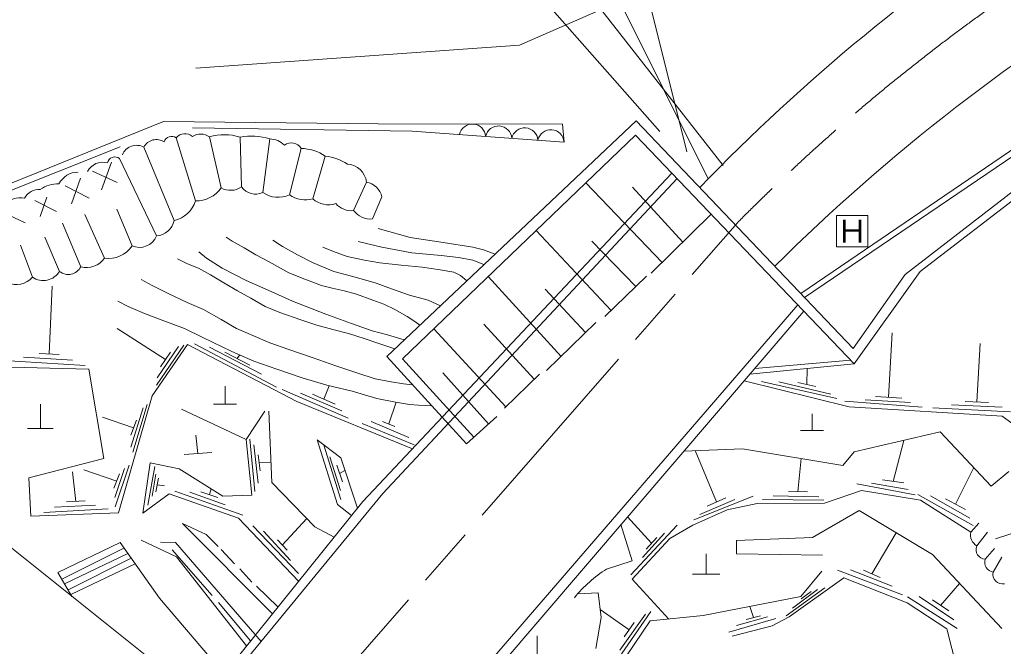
# Model space of a CAD drawing. Units: millimetres at full size, sheet at 1:1000; details may follow other scales. Extents: x 40000 to 680000, y 20000 to 380000.
# Drawn here: x 93151 to 150108, y 247722 to 284020 of the extents above; entities that cross this region are included whole.
import ezdxf
from ezdxf.enums import TextEntityAlignment as Align

# ---------------------------------------------------------------- set-up
doc = ezdxf.new("R2010")
doc.units = ezdxf.units.MM
doc.header["$LTSCALE"] = 1000
doc.linetypes.add('CHAIN', pattern=[18.5, 12, -1.5, 3.5, -1.5])
for name, color, linetype, lineweight in [('M-BMK', 2, 'CHAIN', 13), ('M-STR-HTXT', 7, 'Continuous', 13), ('M-WORK', 1, 'Continuous', 13)]:
    doc.layers.add(name, color=color, linetype=linetype, lineweight=lineweight)
doc.styles.add('ＭＳ ゴシック', font='')
doc.styles.get('ＭＳ ゴシック').set_extended_font_data('MS Gothic')

msp = doc.modelspace()

# ---------------------------------------------------------------- linework, layer by layer
at = {"layer": 'M-BMK'}
msp.add_line((107770, 241375), (134712, 272256), dxfattribs=at)
msp.add_arc((214875, 192869), 112821, 86.8648, 135.27853, dxfattribs=at)
at = {"layer": 'M-STR-HTXT'}
for p, q in [((100372, 311378), (130222, 277544)), ((123564, 293794), (133022, 274795))]:
    msp.add_line(p, q, dxfattribs=at)
at = {"layer": 'M-WORK'}
for p, q in [((120793, 320408), (131786, 276373)), ((122091, 282550), (172412, 304517)), ((121325, 291627), (133893, 275573)), ((138374, 268163), (161624, 283977)), ((138599, 267927), (161746, 283651)), ((103343, 281218), (122091, 282550)), ((144415, 269255), (162254, 283036)), ((162505, 282675), (145301, 269438)), ((83980, 271040), (101470, 278130)), ((101470, 278130), (113915, 277985)), ((124584, 277970), (113915, 277985)), ((114413, 264519), (128844, 278162)), ((124672, 276930), (124584, 277970)), ((128844, 278162), (141408, 264978)), ((103154, 277760), (115875, 277569)), ((115875, 277569), (124672, 276930)), ((103333, 273523), (102211, 277178)), ((104812, 274272), (104146, 277230)), ((105996, 274330), (105910, 277221)), ((107229, 274014), (107629, 277114)), ((128813, 277338), (115326, 264380)), ((141481, 264084), (128813, 277338)), ((84231, 270793), (98970, 276646)), ((102103, 272380), (100344, 276634)), ((108777, 273872), (109447, 276561)), ((98464, 275764), (97897, 274165)), ((101080, 271491), (98940, 275973)), ((110125, 273638), (110846, 276119)), ((98797, 274590), (97368, 275239)), ((113018, 256110), (130919, 275134)), ((96682, 274832), (96152, 273348)), ((112489, 272962), (113230, 274614)), ((114172, 256569), (131227, 274812)), ((125937, 274575), (130358, 269962)), ((97167, 273681), (95782, 274403)), ((128638, 274308), (131546, 271131)), ((94032, 273539), (95285, 272905)), ((94716, 273730), (94333, 272624)), ((113581, 272478), (114126, 273753)), ((92197, 272848), (93469, 272253)), ((99656, 270919), (98781, 273050)), ((98063, 270203), (96930, 272743)), ((129726, 269341), (133195, 272753)), ((96685, 269701), (95637, 272227)), ((123050, 271801), (127404, 267182)), ((95461, 269441), (94609, 271424)), ((126280, 271184), (128825, 268561)), ((93890, 269097), (93197, 270950)), ((145301, 269438), (141481, 264084)), ((120275, 269134), (124498, 264517)), ((127035, 266824), (129451, 269168)), ((141408, 264978), (144415, 269255)), ((94862, 264657), (95027, 268586)), ((123570, 268408), (125905, 265895)), ((112437, 237665), (138217, 267499)), ((112958, 237251), (138556, 267144)), ((101593, 264334), (98804, 266134)), ((117127, 266110), (121301, 261586)), ((120022, 266374), (122949, 263191)), ((123665, 263702), (126507, 266484)), ((107770, 241375), (77155, 265769)), ((143467, 262150), (143665, 265882)), ((102868, 265203), (100822, 262223)), ((101069, 262848), (102654, 265167)), ((101114, 263278), (102350, 265095)), ((109194, 261912), (102868, 265203)), ((103282, 265252), (108018, 262727)), ((104141, 265046), (107150, 263479)), ((148575, 261875), (148766, 265253)), ((96935, 263994), (91867, 264298)), ((93372, 264477), (96201, 264298)), ((94285, 264683), (95440, 264630)), ((101302, 263905), (101884, 264764)), ((105028, 264769), (106469, 264017)), ((105748, 264393), (105891, 264598)), ((119016, 259457), (114413, 264519)), ((115326, 264380), (119448, 259830)), ((135713, 263824), (141286, 264288)), ((97148, 263772), (91373, 263924)), ((98024, 258611), (97148, 263772)), ((135426, 263488), (141481, 264084)), ((138728, 262891), (138753, 263815)), ((117654, 263560), (120301, 260610)), ((121221, 261508), (123253, 263487)), ((105041, 261740), (105041, 262797)), ((108353, 262601), (112177, 260945)), ((110761, 262035), (111076, 262817)), ((135094, 263101), (141186, 261596)), ((136109, 263055), (140477, 262076)), ((137113, 263035), (140112, 262319)), ((138207, 263003), (139249, 262780)), ((100822, 262223), (98867, 255447)), ((109421, 262390), (111800, 261360)), ((110111, 262320), (111410, 261751)), ((142117, 262009), (144739, 261849)), ((142705, 262201), (144228, 262099)), ((94351, 260340), (94351, 261747)), ((99588, 259257), (100295, 261541)), ((100537, 261738), (99705, 258971)), ((102528, 261459), (106268, 259702)), ((104374, 261740), (105708, 261740)), ((115892, 259165), (109194, 261912)), ((114522, 260605), (114948, 261862)), ((140934, 261920), (145404, 261581)), ((141186, 261596), (150038, 261052)), ((146030, 261527), (150520, 261303)), ((147100, 261703), (150046, 261566)), ((147904, 261909), (149247, 261840)), ((99745, 260386), (97950, 261003)), ((106268, 259702), (107343, 261352)), ((107572, 261340), (107744, 257205)), ((119016, 259457), (120773, 261034)), ((139032, 260217), (139032, 261190)), ((150038, 261052), (152853, 259011)), ((95098, 260340), (93603, 260340)), ((99579, 259947), (99910, 260824)), ((112991, 260624), (115996, 259402)), ((113502, 260739), (115689, 259818)), ((114167, 260752), (114877, 260457)), ((103471, 258891), (103350, 259956)), ((138369, 260217), (139694, 260217)), ((141471, 258981), (146460, 260143)), ((146460, 260143), (149407, 256994)), ((106589, 256486), (106268, 259702)), ((106479, 259726), (106773, 256688)), ((106709, 259387), (106958, 257168)), ((110371, 259677), (111553, 255944)), ((110371, 259677), (111748, 258631)), ((110761, 259381), (111749, 256233)), ((131611, 259034), (135000, 259157)), ((135000, 259157), (140811, 258199)), ((143729, 257276), (144348, 259651)), ((93678, 257474), (98024, 258611)), ((104272, 258945), (102670, 258837)), ((106965, 258805), (107073, 257878)), ((111736, 256751), (111103, 258689)), ((111748, 258631), (112709, 255727)), ((133496, 256083), (132264, 259058)), ((138213, 256675), (138396, 258597)), ((140811, 258199), (141471, 258981)), ((98679, 255803), (99491, 258220)), ((100278, 255441), (100713, 258345)), ((100971, 258137), (100565, 255908)), ((100713, 258345), (102389, 257999)), ((107019, 258342), (107695, 258396)), ((111512, 258222), (111845, 257256)), ((147336, 255953), (148393, 258078)), ((93795, 255271), (93678, 257474)), ((96402, 256115), (96208, 257823)), ((98771, 257296), (96862, 257945)), ((98608, 256883), (98935, 257708)), ((98653, 256340), (99229, 258015)), ((101044, 257685), (100825, 256424)), ((101195, 257465), (101044, 256671)), ((102389, 257999), (104913, 256412)), ((111678, 257739), (111988, 257906)), ((149407, 256994), (150435, 257839)), ((101120, 257068), (101538, 257009)), ((107744, 257205), (110233, 254653)), ((145008, 256505), (141619, 257132)), ((142476, 257170), (144605, 256799)), ((143109, 257362), (144350, 257190)), ((101799, 256562), (100278, 255441)), ((105830, 255141), (101799, 256562)), ((106070, 255322), (102130, 256703)), ((103006, 256646), (105059, 255916)), ((103646, 256678), (104631, 256339)), ((104093, 244305), (114172, 256569)), ((104138, 256508), (104235, 256838)), ((104913, 256412), (106589, 256486)), ((135622, 256418), (132181, 255050)), ((132959, 255848), (134032, 256318)), ((139433, 256390), (136783, 256440)), ((138766, 256664), (137660, 256687)), ((139748, 256020), (141890, 256750)), ((141890, 256750), (145311, 256180)), ((145151, 256526), (148359, 254713)), ((145897, 256446), (148167, 255141)), ((95158, 255775), (97538, 255894)), ((95866, 256090), (96939, 256140)), ((103742, 244584), (113018, 256110)), ((111553, 255944), (112361, 255294)), ((132537, 255357), (134558, 256231)), ((134123, 255619), (135860, 256004)), ((135860, 256004), (139748, 256020)), ((139721, 256180), (136162, 256225)), ((145311, 256180), (148218, 254338)), ((146760, 256267), (147911, 255640)), ((98867, 255447), (93795, 255271)), ((94541, 255473), (98282, 255683)), ((129745, 253688), (128349, 255224)), ((132135, 254742), (134123, 255619)), ((141755, 255590), (139065, 254025)), ((145999, 253037), (141755, 255590)), ((149649, 253941), (153482, 255202)), ((102576, 254829), (107789, 249612)), ((102576, 254829), (103944, 254203)), ((109302, 251493), (105830, 255141)), ((109294, 251935), (106652, 254701)), ((108354, 253587), (109772, 255126)), ((110233, 254653), (111359, 254048)), ((128622, 252676), (127967, 254778)), ((128536, 251869), (131231, 254743)), ((130789, 253967), (132135, 254742)), ((148218, 254338), (148694, 254848)), ((103944, 254203), (104652, 253504)), ((107270, 254383), (108824, 252695)), ((129216, 252872), (130497, 254268)), ((129437, 253341), (130053, 254035)), ((142493, 251922), (143901, 254299)), ((148571, 253538), (149183, 254336)), ((95368, 251994), (98962, 253734)), ((98962, 253734), (101251, 250510)), ((100194, 253864), (102235, 252915)), ((101315, 253753), (102165, 253728)), ((102165, 253728), (107125, 247995)), ((108632, 253283), (108076, 253891)), ((128611, 251604), (130789, 253967)), ((139065, 254025), (134652, 253844)), ((134652, 253844), (134652, 253077)), ((99189, 253414), (95596, 251603)), ((99409, 253104), (95748, 251343)), ((101990, 253305), (104305, 250670)), ((102235, 252915), (106290, 247750)), ((104818, 253325), (105590, 252507)), ((132898, 251898), (132898, 253073)), ((134652, 253077), (139634, 252994)), ((150031, 248761), (145999, 253037)), ((149063, 252768), (149596, 253397)), ((99600, 252835), (95953, 250993)), ((99834, 252505), (96115, 250715)), ((127139, 252201), (128622, 252676)), ((149522, 252020), (150028, 252890)), ((96173, 250615), (95368, 251994)), ((105892, 252220), (106591, 251448)), ((133693, 251898), (132104, 251898)), ((139602, 252067), (138381, 250602)), ((140503, 252142), (144263, 250709)), ((141255, 252144), (143681, 251207)), ((142013, 252130), (142973, 251714)), ((106873, 251200), (108106, 250007)), ((130741, 249304), (128611, 251604)), ((137717, 249438), (140868, 251694)), ((140868, 251694), (144540, 250240)), ((146479, 250091), (147571, 251370)), ((126639, 250824), (125467, 250770)), ((126818, 249392), (126639, 250824)), ((137543, 249496), (139769, 251120)), ((137901, 249924), (139346, 251012)), ((138406, 250474), (138982, 250896)), ((101251, 250510), (105302, 245776)), ((104662, 250268), (106517, 248033)), ((132727, 249508), (138381, 250602)), ((144540, 250240), (146842, 248737)), ((144564, 250594), (147435, 248750)), ((145232, 250602), (147247, 249264)), ((146004, 250406), (146955, 249776)), ((128442, 248685), (126759, 249858)), ((127803, 247002), (129699, 249748)), ((129385, 249582), (127902, 247503)), ((129651, 249192), (132727, 249508)), ((135219, 249272), (136054, 249497)), ((135637, 249384), (135434, 250032)), ((126106, 243942), (129651, 249192)), ((126504, 247592), (126818, 249392)), ((128724, 249095), (128161, 248276)), ((134220, 248534), (136929, 249334)), ((134407, 248303), (136723, 248909)), ((134654, 248936), (136459, 249425)), ((136723, 248909), (137717, 249438)), ((146842, 248737), (147586, 245785)), ((123116, 246837), (123116, 248326))]:
    msp.add_line(p, q, dxfattribs=at)
msp.add_lwpolyline([(140457, 272668), (142257, 272668), (142257, 270868), (140457, 270868)], close=True, dxfattribs=at)
for points in [[(113908, 271933), (115754, 271408), (117673, 271107), (119387, 270845), (120001, 270679), (120675, 270439)], [(105103, 271430), (105462, 271185), (106147, 270804), (106832, 270406), (107602, 269991), (108735, 269365), (109671, 268980), (110619, 268615), (111250, 268459), (111939, 268322), (112661, 268117), (113602, 267770), (114246, 267550), (114868, 267235), (115589, 266833), (116028, 266532), (116323, 266324)], [(107812, 271245), (108374, 270872), (109237, 270398), (110145, 269932), (111335, 269426), (112646, 269081), (113791, 268755), (114680, 268435), (115729, 268071), (116803, 267776), (117517, 267453)], [(112758, 271170), (114114, 270838), (115853, 270505), (117548, 270365), (118559, 270237), (119390, 270096), (120032, 269831)], [(103532, 270572), (103960, 270214), (104881, 269620), (106262, 268916), (107714, 268283), (108942, 267720), (110887, 266962), (112367, 266418), (113568, 265993), (114451, 265756), (115423, 265474)], [(110698, 270844), (111324, 270588), (112105, 270309), (113110, 270081), (114014, 269930), (115238, 269802), (116448, 269688), (117508, 269533), (118285, 269387), (118668, 269204), (119039, 268892)], [(102298, 270167), (102869, 269885), (103506, 269626), (104193, 269249), (104964, 268768), (105760, 268308), (106543, 267881), (107359, 267410), (108209, 267058), (109428, 266638), (110363, 266326), (111290, 266079), (112190, 265837), (113095, 265545), (113885, 265289), (114881, 264961)], [(100185, 268962), (100831, 268623), (101746, 268150), (102840, 267645), (103792, 267223), (104822, 266660), (105712, 266134), (106644, 265722), (107637, 265310), (108739, 264907), (110144, 264433), (111452, 263976), (112732, 263546), (113731, 263225), (114671, 263040), (115375, 262931), (115911, 262873)], [(98834, 267706), (99428, 267409), (100378, 266998), (101502, 266568), (102699, 266130), (103749, 265609), (105429, 264801), (106708, 264239), (108037, 263779), (109508, 263272), (110928, 262852), (112396, 262506), (113830, 262085), (114918, 261867), (115722, 261739), (116238, 261684), (117025, 261647)]]:
    msp.add_lwpolyline(points, dxfattribs=at)
for centre, radius, start, end in [((212356, 197563), 110719, 109.34593, 136.13256), ((216389, 189727), 112799, 120.66504, 134.82245), ((119367, 277208), 766, 3.8584, 167.8353), ((102718, 276737), 672, 50.0402, 138.9888), ((103632, 276500), 893, 54.8319, 122.6423), ((120880, 277098), 766, 3.8584, 167.8353), ((122394, 276988), 766, 3.8584, 167.8353), ((123907, 276878), 766, 3.8584, 167.8353), ((101060, 276276), 800, 55.3827, 153.4253), ((101951, 276802), 457, 55.3525, 163.0871), ((105013, 274349), 3009, 72.6639, 106.7545), ((106530, 273331), 3939, 73.7951, 99.0523), ((107591, 275839), 1276, 45.3476, 88.284), ((108888, 276242), 644, 29.7074, 128.4082), ((99920, 275850), 892, 61.6014, 157.3708), ((109404, 273987), 2574, 55.9212, 89.0456), ((97951, 274797), 964, 73.3035, 153.8109), ((98664, 275622), 447, 51.7931, 167.2943), ((110446, 272989), 3155, 57.7812, 82.7074), ((96534, 273943), 1242, 89.6214, 153.0302), ((112034, 274455), 1208, 7.5781, 85.525), ((113018, 273498), 1137, 12.9655, 79.2172), ((94252, 273263), 916, 84.1675, 153.491), ((95315, 272945), 1565, 85.8794, 128.27), ((103360, 275304), 1781, 269.1567, 324.6118), ((105356, 275265), 1132, 241.2457, 304.3846), ((106796, 274888), 975, 214.8458, 296.3695), ((108125, 275276), 1548, 234.6162, 294.9008), ((93165, 272726), 983, 74.2576, 149.277), ((101686, 274062), 1733, 283.9047, 341.8582), ((109686, 275111), 1537, 233.7517, 286.5944), ((111023, 274655), 1356, 228.5415, 288.4659), ((112360, 274157), 1203, 221.0056, 276.177), ((113464, 273688), 1216, 216.6581, 275.5059), ((100953, 272670), 1186, 276.1175, 345.8475), ((100082, 271917), 1085, 246.9103, 336.8522), ((98289, 271829), 1642, 262.0929, 326.3434), ((97019, 270928), 1271, 254.7849, 325.2382), ((94510, 270027), 1118, 236.3206, 328.3246), ((95969, 270063), 803, 230.8206, 333.1936), ((92949, 269938), 1262, 246.3209, 318.2387), ((148970, 254192), 766, 168.988, 238.583), ((149082, 253322), 554, 157.0776, 268.1195), ((149589, 252576), 560, 159.8983, 263.1102), ((131204, 245757), 7619, 122.247, 141.1072), ((150066, 251895), 558, 167.1163, 281.5256)]:
    msp.add_arc(centre, radius, start, end, dxfattribs=at)

# ---------------------------------------------------------------- texts
at = {"layer": 'M-WORK', "style": 'ＭＳ ゴシック'}
msp.add_text('Ｈ', height=1320, dxfattribs=at).set_placement((141357, 271768), align=Align.MIDDLE_CENTER)

doc.saveas('drawing.dxf')
